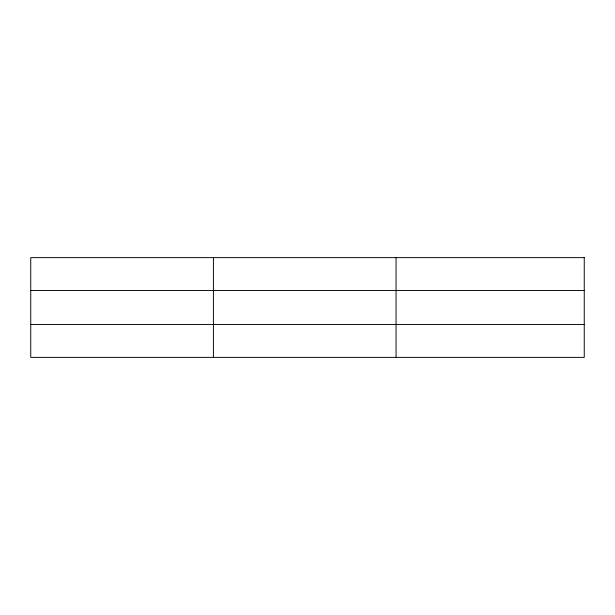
<?xml version="1.0" encoding="UTF-8"?>
<svg xmlns="http://www.w3.org/2000/svg" width="615" height="615" viewBox="0 0 615 615"><rect width="100%" height="100%" fill="white"/><g stroke="black" fill="none" stroke-linecap="round" stroke-linejoin="round"><path stroke-width="0.92" d="M213.405 257.624L213.405 357.377M396.06 257.624L396.06 357.377M30.75 290.541L584.25 290.541M30.75 324.459L584.25 324.459M584.25 257.624L584.25 357.377L30.75 357.377L30.75 257.624L584.25 257.624"/></g></svg>
